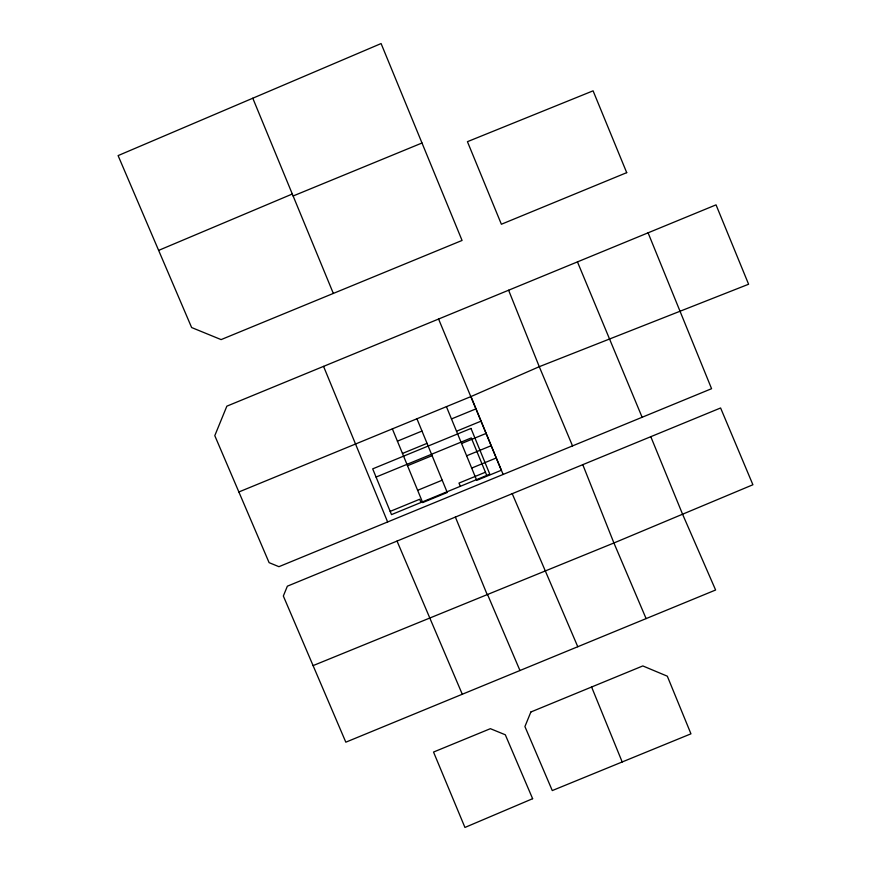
<?xml version="1.0" encoding="UTF-8"?>
<svg xmlns="http://www.w3.org/2000/svg" width="871" height="871" viewBox="0 0 871 871"><rect width="100%" height="100%" fill="white"/><g stroke="black" fill="none" stroke-linecap="round" stroke-linejoin="round"><path stroke-width="1.31" d="M238.861 491.973L470.993 396.555L539.269 366.691L748.603 284.24L716.038 204.859L226.852 406.169L214.789 435.663L269.095 562.644L278.927 566.683L711.574 388.695L648.078 232.807M158.631 250.391L292.308 194.015M293.113 195.986L422 143.007L462.066 240.45L221.114 339.603L191.631 327.54L118.097 155.604L381.095 43.55L422 143.007M397.416 441.162L421.989 431.058M451.472 418.94L476.045 408.837M402.467 453.453L427.04 443.35M456.524 431.232L481.097 421.129M376.065 477.058L471.287 437.928L486.758 475.435M407.519 465.735L432.092 455.642M461.576 443.513L486.149 433.41M466.627 455.794L491.2 445.691M417.634 490.308L442.196 480.204M471.679 468.086L496.252 457.983M390.175 511.386L419.67 499.257L420.998 502.48M485.43 472.213L458.984 483.089L460.313 486.312M650.789 436.665L682.668 514.456L715.614 590.005L345.82 742.179L283.336 596.014L287.365 586.183L720.6 407.976L752.903 484.755L613.913 542.981L313.081 665.607M512.224 493.683L577.789 646.75M646.108 618.595L613.913 542.981L582.775 464.668M487.52 594.468L519.976 670.55M397.034 541.076L462.283 694.252M572.53 445.908L539.269 366.691L508.61 290.239M438.581 319.036L503.133 474.445M577.462 261.921L642.123 417.274M252.786 98.227L333.332 293.429M323.555 366.375L387.628 521.947M470.993 396.555L501.304 470.264L476.731 480.367L446.42 406.659M416.937 418.777L447.248 492.485L422.685 502.589L392.364 428.88M455.37 517.058L487.194 594.632M591.605 687.023L622.199 761.994M530.875 711.999L524.919 726.556L552.279 790.574L690.953 733.828L667.317 676.19L642.82 665.934L530.875 711.999M532.627 798.707L464.94 827.45L433.529 752.054L490.384 728.679L505.311 734.786L532.627 798.707M626.717 172.654L501.38 224.25L467.433 141.679L593.086 90.834L626.717 172.654M470.993 428.434L372.69 468.859L391.504 514.609L489.807 474.183L470.993 428.434"/></g></svg>
